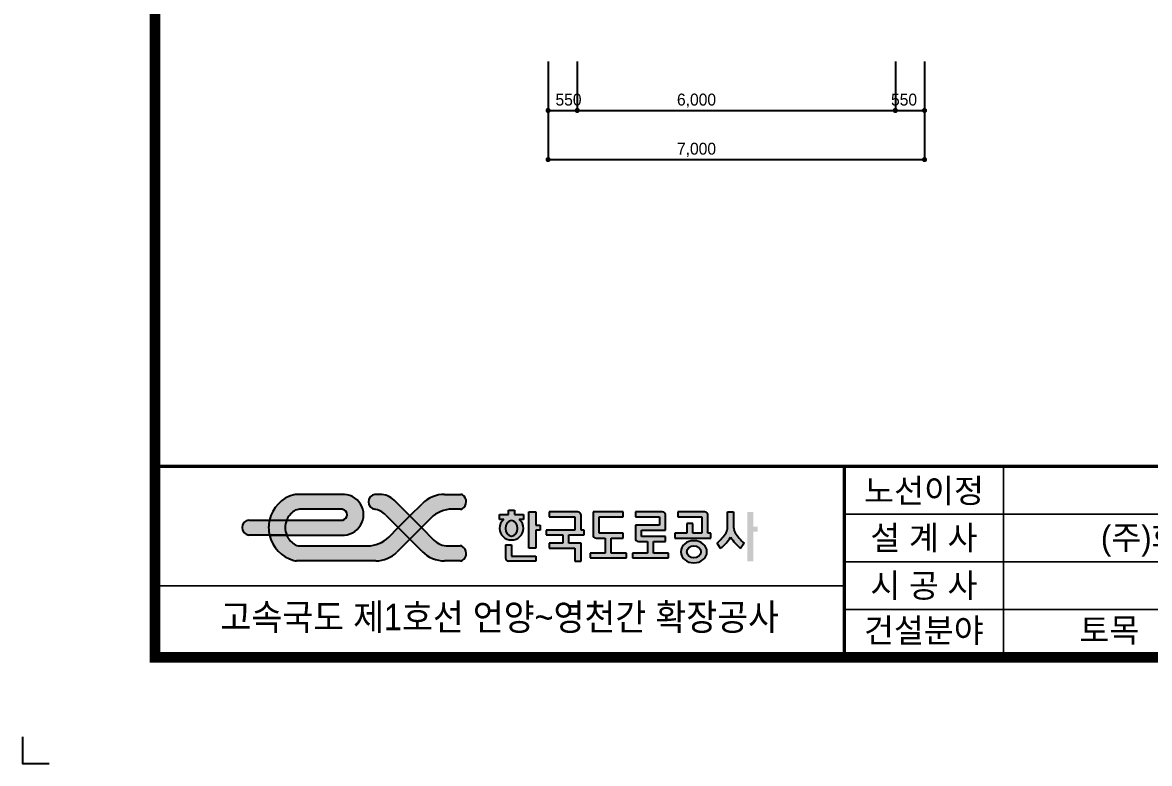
# Model space of a CAD drawing. Header units: metres. Extents: x 3558 to 3726, y 2272 to 2391.
# Drawn here: x 3557.51 to 3600.02, y 2271.82 to 2299.75 of the extents above; entities that cross this region are included whole.
import ezdxf
from ezdxf.enums import TextEntityAlignment as Align

# ---------------------------------------------------------------- set-up
doc = ezdxf.new("R2010")
doc.units = ezdxf.units.M
doc.header["$LTSCALE"] = 0.3
for name, color, linetype in [('CC-DIML', 1, 'Continuous'), ('CC-DIMT', 3, 'Continuous'), ('CX-BORD', 3, 'Continuous'), ('CX-BORD-LIN1', 4, 'Continuous'), ('CX-BORD-LIN2', 3, 'Continuous'), ('CX-BORD-TEX2', 7, 'Continuous'), ('CX-BORD-TEX3', 6, 'Continuous'), ('CX-MISC', 2, 'Continuous')]:
    doc.layers.add(name, color=color, linetype=linetype)
doc.styles.get("Standard").update_dxf_attribs({"font": '돋움.ttf'})
doc.styles.add('TB_TEXT', font='돋움.ttf')
doc.styles.add('TB_WBTXT', font='돋움.ttf')
doc.styles.add('TB_WMTXT', font='돋움.ttf')

# ---------------------------------------------------------------- blocks, each defined once
blk = doc.blocks.new('CXBLKA1-KECH-한국도로공사')
at = {"layer": 'CX-MISC'}
h = blk.add_hatch(color=256, dxfattribs=at)
edge = h.paths.add_edge_path()
edge.add_line((56.04424772293714, 27.93133146495575), (57.61546387379622, 27.93133146495575))
edge.add_ellipse((57.61546387379667, 28.55799813162253), major_axis=(0.4431202495441112, 0.4431202495441111), ratio=0.999999999999032, start_angle=224.9999999999653, end_angle=254.8045409301918)
edge.add_ellipse((57.1687824730966, 29.33780450898962), major_axis=(-1.078581601599628, 1.078581601599628), ratio=0.9999999999997984, start_angle=164.8045409301753, end_angle=283.2961631314438)
edge.add_ellipse((57.64106351982264, 30.10237816322933), major_axis=(-0.4431202495671785, 0.4431202495671787), ratio=0.9999999999993262, start_angle=-76.70383686857727, end_angle=-44.99999998935472)
edge.add_line((57.64106351970622, 30.72904482992908), (54.61103872069452, 30.72904482992908))
edge.add_ellipse((54.61103872069543, 24.71304482992878), major_axis=(4.25395439561874, 4.253954395618738), ratio=0.999999999999945, start_angle=45.00000000001456, end_angle=90.00000000000456)
edge.add_line((50.35708432507727, 28.96699922554694), (48.04579659612546, 26.65571149659513))
edge.add_line((48.045796596125, 26.65571149659513), (50.23912992945861, 24.46237816326175))
edge.add_line((50.23912992945861, 24.46237816326175), (52.05616547704585, 26.27941371084853))
edge.add_ellipse((56.04424772293714, 22.29133146495587), major_axis=(-3.988082245891975, 3.988082245891974), ratio=0.9999999999998381, start_angle=314.99999999999534, end_angle=359.9999999999902, ccw=False)
edge = h.paths.add_edge_path()
edge.add_line((48.04579659612546, 22.26904482992836), (45.85246326279139, 24.46237816326175))
edge.add_line((45.85246326279139, 24.46237816326175), (44.05771435023507, 22.66762925070452))
edge.add_ellipse((40.06963210434242, 26.65571149659627), major_axis=(-3.9880822458922, 3.988082245892197), ratio=0.9999999999999383, start_angle=135.0000000000005, end_angle=180.0000000000065, ccw=False)
edge.add_line((40.06963210434242, 21.01571149659617), (27.25677601748112, 21.01571149659571))
edge.add_ellipse((27.25677601730149, 22.89571149665085), major_axis=(1.329360748669601, 1.329360748669602), ratio=0.999999999999838, start_angle=190.8840668464737, end_angle=225.0000000054928, ccw=False)
edge.add_ellipse((28.31812459050661, 24.46237816326084), major_axis=(2.667438705687171, 2.667438705687174), ratio=0.9999999999999248, start_angle=156.9485895297472, end_angle=190.8840668464731, ccw=False)
edge.add_line((24.81921640405744, 23.05237816326166), (21.56912992945854, 23.05237816326166))
edge.add_ellipse((27.83579659612542, 24.46237816326175), major_axis=(-4.541982557821711, 4.541982557821711), ratio=0.999999999999966, start_angle=57.68038349182142, end_angle=119.9098148205648)
edge.add_ellipse((26.65298920126679, 20.07571149659498), major_axis=(1.329360748630983, 1.329360748630983), ratio=0.999999999999918, start_angle=209.9098148205675, end_angle=224.9999999999885)
edge.add_line((26.65298920126634, 18.1957114965951), (41.63629877100902, 18.19571149659555))
edge.add_ellipse((41.63629877100902, 23.83571149659565), major_axis=(3.988082245892571, 3.98808224589257), ratio=0.9999999999998784, start_angle=225.0000000000012, end_angle=269.9999999999984)
edge.add_line((45.62438101690077, 19.84762925070345), (48.04579659612546, 22.26904482992836))
edge = h.paths.add_edge_path()
edge.add_line((21.56912992945854, 25.87237816326183), (17.65246326279203, 25.87237816326183))
edge.add_ellipse((17.81892159612562, 24.46237816326175), major_axis=(1.003944315372103, 1.003944315372102), ratio=0.9999999999999997, start_angle=51.73292132685144, end_angle=218.2670786731486)
edge.add_line((17.65246326279248, 23.05237816326166), (21.569129929459, 23.05237816326166))
edge.add_ellipse((27.83579659612542, 24.46237816326175), major_axis=(-4.54198255782266, 4.54198255782266), ratio=1, start_angle=32.31961650817942, end_angle=57.68038349182058, ccw=False)
edge = h.paths.add_edge_path()
edge.add_line((27.25677601730331, 27.90904482992892), (35.27144062294337, 27.90904482992937))
edge.add_ellipse((35.27144062294883, 27.28237816326214), major_axis=(-0.4431202495494331, 0.4431202495494327), ratio=0.9999999999957291, start_angle=301.8230823372444, end_angle=315.00000000031423, ccw=False)
edge.add_ellipse((35.17974248818473, 26.89071149659617), major_axis=(-0.7275594571934937, 0.7275594571934936), ratio=0.9999999999998267, start_angle=148.1769176619378, end_angle=301.8230823373501, ccw=False)
edge.add_ellipse((35.27144062294383, 26.49904482992838), major_axis=(-0.4431202495418961, 0.4431202495418958), ratio=0.9999999999968974, start_angle=134.9999999999111, end_angle=148.1769176618544, ccw=False)
edge.add_line((35.27144062294383, 25.87237816326183), (24.81921640405699, 25.87237816326251))
edge.add_ellipse((28.31812459050616, 24.46237816326334), major_axis=(-2.667438705687219, 2.667438705687219), ratio=0.9999999999999544, start_angle=23.05141047025222, end_angle=66.94858952979133)
edge.add_line((24.81921640405835, 23.05237816326166), (35.1991299294591, 23.05237816326166))
edge.add_ellipse((35.46532712106182, 26.89071149659503), major_axis=(-2.720630783714974, 2.720630783714973), ratio=0.9999999999999998, start_angle=131.0327590329522, end_angle=318.9672409670479)
edge.add_line((35.19912992945865, 30.7290448299284), (26.65298920126588, 30.72904482992953))
edge.add_ellipse((26.65298920126861, 28.84904482994421), major_axis=(1.329360748620739, 1.329360748620739), ratio=0.9999999999999115, start_angle=45.00000000007876, end_angle=60.0901851795138)
edge.add_ellipse((27.83579659612542, 24.46237816326175), major_axis=(-4.541982557821635, 4.541982557821635), ratio=0.9999999999999573, start_angle=-29.90981482059829, end_angle=32.31961650817217)
edge.add_line((21.569129929459, 25.87237816326274), (24.81921640405699, 25.87237816326251))
edge.add_ellipse((28.31812459050616, 24.46237816326334), major_axis=(2.667438705687946, 2.667438705687947), ratio=0.9999999999997183, start_angle=79.1159331534368, end_angle=113.05141047024549, ccw=False)
edge.add_ellipse((27.25677601730149, 26.02904482987287), major_axis=(-1.329360748670385, 1.329360748670385), ratio=0.9999999999996317, start_angle=314.99999999992707, end_angle=349.11593315335085, ccw=False)
h = blk.add_hatch(color=256, dxfattribs=at)
edge = h.paths.add_edge_path()
edge.add_ellipse((42.41502026826811, 26.96904482992886), major_axis=(-2.658721497261923, 2.658721497261924), ratio=0.9999999999998282, start_angle=-90, end_angle=-45.00000000000493)
edge.add_line((42.41502026826811, 30.72904482992908), (41.46579659612553, 30.72904482992908))
edge.add_ellipse((41.66047048536393, 29.319044829929), major_axis=(-1.00647849533692, 1.00647849533692), ratio=0.9999999999999469, start_angle=-37.13906518869414, end_angle=122.1473483524532)
edge.add_ellipse((40.89123459210987, 24.41566484108694), major_axis=(-2.506468738742724, 2.506468738742724), ratio=0.9999999999999949, start_angle=267.4419067513124, end_angle=307.66398163995166, ccw=False)
edge.add_line((43.50707509886388, 26.80776632718971), (45.85246326279184, 24.46237816326152))
edge.add_line((45.85246326279139, 24.46237816326152), (48.045796596125, 26.65571149659513))
edge.add_line((48.045796596125, 26.65571149659513), (45.07374176552958, 29.62776632719033))
edge = h.paths.add_edge_path()
edge.add_line((52.58451809338476, 22.11698999933492), (50.23912992945861, 24.46237816326175))
edge.add_line((50.23912992945861, 24.46237816326175), (48.04579659612546, 22.26904482992836))
edge.add_line((48.04579659612546, 22.26904482992836), (50.35708432507818, 19.95775710097587))
edge.add_ellipse((54.61103872069634, 24.21171149659472), major_axis=(-4.253954395618738, 4.25395439561874), ratio=0.9999999999999454, start_angle=90.00000000000458, end_angle=134.9999999999789)
edge.add_line((54.61103872069452, 18.19571149659441), (57.61747650326697, 18.19571149659328))
edge.add_ellipse((57.61747650326652, 18.82237816326005), major_axis=(0.4431202495445538, 0.4431202495445538), ratio=0.9999999999982948, start_angle=225.0000000000696, end_angle=254.4515525987133)
edge.add_ellipse((57.18222826204419, 19.5931968717548), major_axis=(-1.069060547356761, 1.069060547356761), ratio=0.999999999999994, start_angle=164.4515525986791, end_angle=289.0330268919986)
edge.add_ellipse((57.56982152866112, 20.38904482995781), major_axis=(-0.4431202495244428, 0.4431202495244425), ratio=0.9999999999990873, start_angle=-70.96697310802823, end_angle=-45.00000001121045)
edge.add_line((57.56982152878345, 21.01571149659617), (55.24323959064623, 21.01571149659617))
edge.add_ellipse((55.24323959064623, 24.77571149659616), major_axis=(-2.658721497261819, 2.658721497261818), ratio=0.9999999999998249, start_angle=89.99999999999761, end_angle=134.9999999999984, ccw=False)
h = blk.add_hatch(color=256, dxfattribs=at)
edge = h.paths.add_edge_path()
edge.add_line((107.9778740444108, 27.41098282072653), (109.1178608623245, 27.41098282072676))
edge.add_line((109.117860862325, 27.41098282072676), (109.117860862325, 24.52625033250933))
edge.add_ellipse((111.1315912852597, 24.52625033250956), major_axis=(1.423922437538058, 1.423922437538058), ratio=0.9999999999995294, start_angle=134.999999999993, end_angle=150.4083540198405)
edge.add_ellipse((111.0599655309934, 24.50651007661668), major_axis=(-1.371387085741663, 1.371387085741664), ratio=0.9999999999997858, start_angle=60.40835401985779, end_angle=76.40699230327029)
edge.add_ellipse((116.1641243823251, 27.62295700356049), major_axis=(-5.600138617112163, 5.600138617112163), ratio=0.9999999999994709, start_angle=76.40699230327046, end_angle=85.8846190740167)
edge.add_ellipse((116.0788296671444, 27.54911247231553), major_axis=(5.520363297515213, 5.520363297515212), ratio=0.9999999999999375, start_angle=175.8846190740136, end_angle=185.4986055729289)
edge.add_line((111.1128377936743, 21.52518131519423), (110.4255190959589, 20.53661067045255))
edge.add_ellipse((116.0592068172773, 27.38744947237728), major_axis=(6.271858960120582, 6.271858960120582), ratio=0.9999999999998391, start_angle=176.370801933135, end_angle=185.5683267651552, ccw=False)
edge.add_ellipse((116.324723466033, 27.62172626510369), major_axis=(6.522243269693195, 6.522243269693195), ratio=0.9999999999981954, start_angle=167.5283811307676, end_angle=176.3728192081687, ccw=False)
edge.add_ellipse((100.7710222267506, 27.6217181518075), major_axis=(6.522233754409277, 6.52223375440928), ratio=0.9999999999994872, start_angle=273.62717432739043, end_angle=282.471625333607, ccw=False)
edge.add_ellipse((101.0365186566505, 27.38745922995872), major_axis=(-6.271868525794069, 6.271868525794068), ratio=0.9999999999995814, start_angle=174.4316802638489, end_angle=183.6291910378616, ccw=False)
edge.add_line((106.6702158107778, 20.53661067045368), (105.9828971130632, 21.52518131519605))
edge.add_ellipse((101.0907219494734, 27.47349182965786), major_axis=(-5.445905609157308, 5.445905609157312), ratio=0.9999999999994521, start_angle=174.4355142588501, end_angle=184.1812610942213)
edge.add_ellipse((100.844875318614, 27.68631167911576), major_axis=(-5.675832480841354, 5.675832480841355), ratio=0.9999999999980751, start_angle=184.1787201534878, end_angle=193.5296684692721)
edge.add_ellipse((106.0394556362785, 24.50491430308671), major_axis=(1.368574444713138, 1.368574444713138), ratio=0.9999999999999967, start_angle=283.5764598147957, end_angle=299.6081938620859)
edge.add_ellipse((105.9689990103961, 24.52559349772787), major_axis=(-1.420489235038177, 1.420489235038177), ratio=0.9999999999998125, start_angle=209.5729121819119, end_angle=225.0187337982204)
edge.add_line((107.9778740444112, 24.52625033251024), (107.9778740444112, 27.41098282072653))
edge = h.paths.add_edge_path()
edge.add_ellipse((67.37603770217629, 24.30039487202748), major_axis=(-1.504242208675118, 1.504242208675117), ratio=0.9999999999999952, start_angle=225.3446861390385, end_angle=276.8065375569431, ccw=False)
edge.add_ellipse((67.27625962981529, 24.37194503893329), major_axis=(-1.575316638758183, 1.575316638758183), ratio=0.9999999999999314, start_angle=133.6390132932118, end_angle=223.4888194230778, ccw=False)
edge.add_ellipse((67.16982707190618, 24.37131007462949), major_axis=(1.574877981141579, 1.574877981141579), ratio=0.9999999999999677, start_angle=136.4952613076206, end_angle=226.376905976046, ccw=False)
edge.add_ellipse((67.07073309019006, 24.3003556324195), major_axis=(-1.50429907373591, 1.50429907373591), ratio=0.999999999999999, start_angle=-6.805493754733277, end_angle=44.6542700587579, ccw=False)
edge.add_line((65.75529128411927, 25.9723138440163), (64.94337166816695, 25.9723138440163))
edge.add_line((64.94337166816695, 25.9723138440163), (64.94337166816695, 26.94631428081675))
edge.add_line((64.94337166816695, 26.94631428081675), (66.6533518950373, 26.94631428081675))
edge.add_line((66.6533518950373, 26.94631428081675), (66.6533518950373, 27.72076184733419))
edge.add_line((66.6533518950373, 27.72076184733419), (67.79333871295103, 27.72076184733419))
edge.add_line((67.79333871295103, 27.72076184733419), (67.79333871295103, 26.94631428081675))
edge.add_line((67.79333871295103, 26.94631428081675), (69.50331893982184, 26.94631428081675))
edge.add_line((69.50331893982184, 26.94631428081675), (69.50331893982184, 25.9723138440163))
edge.add_line((69.50331893982184, 25.9723138440163), (68.69139932386952, 25.9723138440163))
h.paths.add_polyline_path([(113.6778081339799, 24.62297158126535), (113.6778081339799, 23.69363450144328), (112.8228180205447, 23.69363450144328), (112.8228180205451, 18.11761202251728), (111.682831202631, 18.1176120225166), (111.682831202631, 27.41098282072721), (112.8228180205447, 27.41098282072721), (112.8228180205447, 24.62297158126535)])
edge = h.paths.add_edge_path()
edge.add_line((98.57298279662336, 27.41098282072608), (98.57298279662336, 26.48164574090629))
edge.add_line((98.57298279662336, 26.48164574090629), (103.1329300682783, 26.48164574090629))
edge.add_line((103.1329300682783, 26.48164574090629), (103.1329300682783, 23.38385547483722))
edge.add_line((103.1329300682783, 23.38385547483722), (101.4229498414079, 23.38385547483608))
edge.add_line((101.4229498414079, 23.38385547483608), (101.4229498414079, 25.24252963447816))
edge.add_line((101.4229498414079, 25.24252963447816), (100.2829630234937, 25.24252963447816))
edge.add_line((100.2829630234937, 25.24252963447816), (100.2829630234942, 23.38385547483676))
edge.add_line((100.2829630234942, 23.38385547483676), (98.00298938766628, 23.38385547483676))
edge.add_line((98.00298938766628, 23.38385547483676), (98.00298938766628, 22.45451839501516))
edge.add_line((98.00298938766628, 22.45451839501516), (104.8429102951491, 22.45451839501516))
edge.add_line((104.8429102951486, 22.45451839501516), (104.8429102951486, 23.38385547483722))
edge.add_line((104.8429102951486, 23.38385547483722), (104.2729168861915, 23.38385547483745))
edge.add_line((104.2729168861915, 23.38385547483745), (104.2729168861915, 26.79142476751304))
edge.add_ellipse((103.6138801429406, 26.79142476751326), major_axis=(-0.4660093502047565, 0.4660093502047563), ratio=0.9999999999988587, start_angle=225.0000000000327, end_angle=265.6008038990689)
edge.add_ellipse((103.6996937894819, 26.8649780466917), major_axis=(-0.3860904325112244, 0.3860904325112243), ratio=0.9999999999986608, start_angle=265.6008038990587, end_angle=314.6610921220999)
edge.add_line((103.7029234772353, 27.41098282072721), (98.57298279662336, 27.4109828207279))
edge = h.paths.add_edge_path()
edge.add_line((90.5930750712264, 27.41098282072721), (90.59307507122685, 26.48164574090561))
edge.add_line((90.59307507122685, 26.48164574090561), (95.15302234288174, 26.48164574090561))
edge.add_line((95.15302234288174, 26.48164574090561), (95.15302234288174, 24.93275060787118))
edge.add_line((95.15302234288174, 24.93275060787118), (90.59307507122685, 24.93275060787118))
edge.add_line((90.5930750712264, 24.93275060787118), (90.59307507122685, 22.4545183950147))
edge.add_ellipse((91.25211181447821, 22.4545183950147), major_axis=(0.4660093502043832, 0.4660093502043832), ratio=0.999999999999078, start_angle=134.9999999999736, end_angle=175.600803899062)
edge.add_ellipse((91.16629816793693, 22.38096511583626), major_axis=(-0.3860904325110487, 0.3860904325110489), ratio=0.9999999999994622, start_angle=85.60080389907333, end_angle=134.661092122123)
edge.add_line((91.16306848018348, 21.83496034180052), (92.87304870705384, 21.83496034180052))
edge.add_line((92.87304870705384, 21.83496034180052), (92.8730487070543, 19.66650715555443))
edge.add_line((92.8730487070543, 19.66650715555443), (90.02308166226976, 19.66650715555443))
edge.add_line((90.02308166226976, 19.66650715555443), (90.02308166226976, 18.73717007573237))
edge.add_line((90.02308166226976, 18.73717007573237), (96.8630025697521, 18.73717007573237))
edge.add_line((96.8630025697521, 18.73717007573237), (96.8630025697521, 19.66650715555397))
edge.add_line((96.86300256975255, 19.66650715555397), (94.01303552496756, 19.66650715555488))
edge.add_line((94.01303552496756, 19.66650715555488), (94.01303552496665, 21.83496034180052))
edge.add_line((94.01303552496665, 21.83496034180052), (96.29300916079501, 21.83496034180121))
edge.add_line((96.29300916079501, 21.83496034180121), (96.29300916079501, 22.76429742162213))
edge.add_line((96.29300916079501, 22.76429742162213), (91.73306188914012, 22.76429742162281))
edge.add_line((91.73306188914012, 22.76429742162281), (91.73306188914012, 24.00341352804958))
edge.add_line((91.73306188914012, 24.00341352804958), (96.29300916079501, 24.00341352805026))
edge.add_line((96.29300916079501, 24.00341352805026), (96.29300916079501, 26.79142476751326))
edge.add_ellipse((95.6339724175441, 26.79142476751326), major_axis=(-0.4660093502048654, 0.4660093502048657), ratio=0.9999999999988703, start_angle=225.0000000000323, end_angle=265.600803899056)
edge.add_ellipse((95.71978606408538, 26.8649780466917), major_axis=(-0.3860904325112244, 0.3860904325112243), ratio=0.9999999999986608, start_angle=265.6008038990587, end_angle=314.6610921220999)
edge.add_line((95.72301575183883, 27.41098282072721), (90.59307507122685, 27.41098282072721))
edge = h.paths.add_edge_path()
edge.add_line((88.31310143539895, 27.41098282072721), (82.61316734583033, 27.41098282072721))
edge.add_line((82.61316734583033, 27.41098282072721), (82.61316734583033, 23.07407644822865))
edge.add_ellipse((83.27220408908124, 23.07407644822865), major_axis=(-0.4660093502039733, 0.4660093502039734), ratio=0.9999999999998965, start_angle=45.00000000000295, end_angle=85.6008038990901)
edge.add_ellipse((83.18639044254087, 23.00052316905089), major_axis=(0.3860904325112274, 0.3860904325112274), ratio=0.999999999998474, start_angle=175.600803899085, end_angle=224.6610921221586)
edge.add_line((83.18316075478742, 22.4545183950147), (84.89314098165778, 22.45451839501447))
edge.add_line((84.89314098165778, 22.45451839501447), (84.89314098165869, 19.66650715555443))
edge.add_line((84.89314098165823, 19.66650715555443), (82.04317393687325, 19.66650715555397))
edge.add_line((82.04317393687325, 19.66650715555397), (82.04317393687325, 18.73717007573237))
edge.add_line((82.04317393687325, 18.73717007573237), (88.88309484435558, 18.73717007573123))
edge.add_line((88.88309484435604, 18.73717007573123), (88.88309484435604, 19.66650715555397))
edge.add_line((88.88309484435604, 19.66650715555397), (86.03312779957105, 19.66650715555397))
edge.add_line((86.03312779957105, 19.66650715555397), (86.03312779957105, 22.4545183950147))
edge.add_line((86.0331277995715, 22.4545183950147), (88.3131014353994, 22.45451839501516))
edge.add_line((88.3131014353994, 22.45451839501516), (88.3131014353994, 23.38385547483608))
edge.add_line((88.3131014353994, 23.38385547483608), (83.75315416374406, 23.38385547483608))
edge.add_line((83.7531541637436, 23.38385547483608), (83.7531541637436, 26.48164574090561))
edge.add_line((83.7531541637436, 26.48164574090561), (88.3131014353985, 26.48164574090629))
edge.add_line((88.3131014353985, 26.48164574090629), (88.3131014353985, 27.41098282072721))
edge = h.paths.add_edge_path()
edge.add_line((79.19320689208871, 18.1176120225166), (80.33319371000243, 18.1176120225166))
edge.add_line((80.33319371000289, 18.1176120225166), (80.33319371000289, 21.52518131519423))
edge.add_line((80.33319371000289, 21.52518131519423), (78.05322007417544, 21.52518131519423))
edge.add_line((78.05322007417499, 21.52518131519423), (78.05322007417453, 23.07407644822865))
edge.add_line((78.05322007417453, 23.07407644822865), (80.90318711895907, 23.07407644822865))
edge.add_line((80.90318711895952, 23.07407644822865), (80.90318711895952, 24.00341352805026))
edge.add_line((80.90318711895952, 24.00341352805026), (80.33319371000289, 24.00341352805026))
edge.add_line((80.33319371000289, 24.00341352805026), (80.33319371000289, 26.79142476751326))
edge.add_ellipse((79.67415696675107, 26.79142476751326), major_axis=(-0.4660093502048654, 0.4660093502048657), ratio=0.9999999999988703, start_angle=225.0000000000323, end_angle=265.600803899056)
edge.add_ellipse((79.75997061329235, 26.8649780466917), major_axis=(-0.3860904325112244, 0.3860904325112243), ratio=0.9999999999986608, start_angle=265.6008038990587, end_angle=314.6610921220999)
edge.add_line((79.7632003010458, 27.41098282072721), (74.34826291595527, 27.41098282072721))
edge.add_line((74.34826291595527, 27.41098282072721), (74.34826291595527, 26.48164574090561))
edge.add_line((74.34826291595527, 26.48164574090561), (79.19320689208917, 26.48164574090629))
edge.add_line((79.19320689208871, 26.48164574090629), (79.19320689208871, 24.00341352805026))
edge.add_line((79.19320689208871, 24.00341352805026), (73.77826950699819, 24.00341352805026))
edge.add_line((73.77826950699819, 24.00341352805026), (73.77826950699819, 23.07407644822911))
edge.add_line((73.77826950699819, 23.07407644822911), (76.91323325626126, 23.07407644822865))
edge.add_line((76.91323325626126, 23.07407644822865), (76.91323325626126, 21.52518131519355))
edge.add_line((76.91323325626126, 21.52518131519355), (74.34826291595527, 21.52518131519355))
edge.add_line((74.34826291595527, 21.52518131519355), (74.34826291595527, 20.59584423537262))
edge.add_line((74.34826291595527, 20.59584423537262), (79.19320689208871, 20.59584423537262))
edge.add_line((79.19320689208871, 20.59584423537262), (79.19320689208871, 18.1176120225166))
edge = h.paths.add_edge_path()
edge.add_line((71.78329257564928, 18.1176120225166), (66.6533518950373, 18.11761202251728))
edge.add_ellipse((66.6533518950373, 18.65664917757908), major_axis=(0.3811568276558313, 0.3811568276558312), ratio=0.9999999999985631, start_angle=175.2618960212052, end_angle=225.000000000017, ccw=False)
edge.add_ellipse((66.75310468687076, 18.74113170977785), major_axis=(-0.4735903651986133, 0.4735903651986132), ratio=0.9999999999991397, start_angle=45.338907877878626, end_angle=85.26189602122082, ccw=False)
edge.add_ellipse((275.565934317734, 19.97628618215845), major_axis=(-148.1291412683307, 148.1291412683307), ratio=0.9999999999999833, start_angle=44.66109212215349, end_angle=45.33890787784702, ccw=False)
edge.add_line((66.08335848608021, 21.21540228858726), (67.22334530399394, 21.21540228858726))
edge.add_line((67.22334530399439, 21.21540228858726), (67.22334530399439, 19.0469491023382))
edge.add_line((67.22334530399439, 19.0469491023382), (71.78329257564928, 19.0469491023382))
edge.add_line((71.78329257564928, 19.0469491023382), (71.78329257564928, 18.1176120225166))
edge = h.paths.add_edge_path(flags=16)
edge.add_ellipse((101.6158650626048, 19.89227167121408), major_axis=(1.333050875013442, 3.440298550034332e-13), ratio=0.8665097612806414, start_angle=179.9999999999717, end_angle=539.9999999999717)
edge = h.paths.add_edge_path()
edge.add_ellipse((101.6158650604793, 19.89227167121408), major_axis=(2.472888854898883, 1.913186655543461e-12), ratio=0.8429164421096607, start_angle=-4.632738637155853e-11, end_angle=359.9999999999537, ccw=False)
h.paths.add_polyline_path([(72.63828268908446, 24.93275060787118), (72.63828268908446, 24.00341352805026), (71.78329257564928, 24.00341352805026), (71.78329257564928, 20.59584423537262), (70.50080740549583, 20.59584423537308), (70.50080740549583, 27.41098282072721), (71.78329257564928, 27.41098282072721), (71.78329257564928, 24.93275060787118)])
edge = h.paths.add_edge_path(flags=16)
edge.add_ellipse((67.22334530399439, 24.31319255465723), major_axis=(1.528122459549682e-12, 1.468114939737915), ratio=0.7764969806228049, start_angle=7.679545888095163e-11, end_angle=360.0000000000768, ccw=False)
h = blk.add_hatch(color=256, dxfattribs=at)
h.paths.add_polyline_path([(48.045796596125, 26.65571149659513), (45.85246326279139, 24.46237816326152), (48.04579659612546, 22.26904482992836), (50.23912992945861, 24.46237816326175)])
edge = h.paths.add_edge_path()
edge.add_line((24.81921640405699, 25.87237816326251), (21.569129929459, 25.87237816326274))
edge.add_ellipse((27.83579659612315, 24.46237816326175), major_axis=(4.541982557819885, 4.541982557819884), ratio=0.9999999999999922, start_angle=122.3196165081664, end_angle=147.6803834918248)
edge.add_line((21.56912992945854, 23.05237816326166), (24.8192164040579, 23.05237816326166))
edge.add_ellipse((28.31812459050616, 24.46237816326334), major_axis=(-2.667438705687219, 2.667438705687219), ratio=0.999999999999954, start_angle=23.051410470252222, end_angle=66.94858952979138, ccw=False)
at = {"layer": 'CX-BORD-LIN1', "const_width": 2}
blk.add_lwpolyline([(796, -2.273736754432321e-12), (0, 0), (0, 553.9999999999993), (796, 553.9999999999993)], close=True, dxfattribs=at)
at = {"layer": 'CX-BORD-LIN1'}
for points, const_width in [([(796, 36.00000000000114), (0, 35.99999999999886)], 0.5999999999999999), ([(130, -2.273736754432321e-13), (130, 35.99999999999932)], 0.5999999999999999), ([(160, -4.547473508864641e-13), (160, 35.99999999999932)], 0.2999999999999999)]:
    blk.add_lwpolyline(points, dxfattribs=dict(at, const_width=const_width))
at = {"layer": 'CX-BORD-LIN2', "const_width": 0.2999999999999999}
for points in [[(270, 26.99999999999955), (130, 26.99999999999932)], [(270, 17.99999999999955), (130, 17.99999999999932)], [(130, 13.49999999999932), (0, 13.49999999999932)], [(270, 8.999999999999545), (130, 8.999999999999318)]]:
    blk.add_lwpolyline(points, dxfattribs=at)
at = {"layer": 'CX-MISC'}
for p, q in [((35.19912992945865, 30.7290448299284), (26.65298920126634, 30.72904482992953)), ((42.41502026826811, 30.72904482992908), (41.46579659612553, 30.72904482992908)), ((54.61103872069452, 30.72904482992908), (57.64106351970622, 30.72904482992908)), ((35.27144062294337, 27.90904482992937), (27.25677601730058, 27.90904482992892)), ((48.045796596125, 26.65571149659513), (45.07374176552958, 29.62776632719033)), ((48.04579659612546, 26.65571149659536), (50.35708432507727, 28.96699922554694)), ((57.61546387379622, 27.93133146495575), (56.04424772293714, 27.93133146495575)), ((66.6533518950373, 26.94631428081675), (66.6533518950373, 27.72076184733419)), ((66.6533518950373, 27.72076184733419), (67.79333871295103, 27.72076184733419)), ((67.79333871295103, 27.72076184733419), (67.79333871295103, 26.94631428081675)), ((17.65246326279248, 25.87237816326183), (21.56912992945854, 25.87237816326183)), ((21.569129929459, 25.87237816326274), (24.81921640405699, 25.87237816326251)), ((21.569129929459, 25.87237816326274), (24.81921640405699, 25.87237816326251)), ((24.81921640405699, 25.87237816326251), (35.27144062294383, 25.87237816326183)), ((43.50707509886388, 26.80776632718971), (45.85246326279139, 24.46237816326152)), ((45.85246326279139, 24.46237816326152), (48.045796596125, 26.65571149659513)), ((45.85246326279139, 24.46237816326152), (48.045796596125, 26.65571149659513)), ((50.23912992945861, 24.46237816326175), (48.04579659612546, 26.65571149659536)), ((48.045796596125, 26.65571149659513), (50.23912992945861, 24.46237816326175)), ((52.05616547704585, 26.27941371084853), (50.23912992945861, 24.46237816326175)), ((64.94337166816695, 25.9723138440163), (64.94337166816695, 26.94631428081675)), ((64.94337166816695, 26.94631428081675), (66.6533518950373, 26.94631428081675)), ((65.75529128411927, 25.9723138440163), (64.94337166816695, 25.9723138440163)), ((67.79333871295103, 26.94631428081675), (69.50331893982184, 26.94631428081675)), ((69.50331893982184, 25.9723138440163), (68.69139932386952, 25.9723138440163)), ((69.50331893982184, 26.94631428081675), (69.50331893982184, 25.9723138440163)), ((70.50080740549583, 20.59584423537308), (70.50080740549583, 27.41098282072721)), ((70.50080740549583, 27.41098282072721), (71.78329257564928, 27.41098282072721)), ((71.78329257564928, 27.41098282072721), (71.78329257564928, 24.93275060787118)), ((79.7632003010458, 27.41098282072721), (74.34826291595527, 27.41098282072721)), ((74.34826291595527, 27.41098282072721), (74.34826291595527, 26.48164574090561)), ((74.34826291595527, 26.48164574090561), (79.19320689208871, 26.48164574090629)), ((79.19320689208871, 26.48164574090629), (79.19320689208871, 24.00341352805026)), ((80.33319371000289, 24.00341352805026), (80.33319371000289, 26.79142476751326)), ((88.31310143539895, 27.41098282072721), (82.61316734583033, 27.41098282072721)), ((82.61316734583033, 27.41098282072721), (82.61316734583033, 23.07407644822865)), ((83.7531541637436, 23.38385547483608), (83.7531541637436, 26.48164574090561)), ((83.7531541637436, 26.48164574090561), (88.3131014353985, 26.48164574090629)), ((88.3131014353985, 26.48164574090629), (88.3131014353985, 27.41098282072721)), ((90.5930750712264, 27.41098282072721), (90.59307507122685, 26.48164574090561)), ((95.72301575183883, 27.41098282072721), (90.5930750712264, 27.41098282072721)), ((90.59307507122685, 26.48164574090561), (95.15302234288174, 26.48164574090561)), ((95.15302234288174, 26.48164574090561), (95.15302234288174, 24.93275060787118)), ((96.29300916079501, 24.00341352805026), (96.29300916079546, 26.79142476751326)), ((98.57298279662336, 27.41098282072608), (98.57298279662336, 26.48164574090629)), ((103.7029234772353, 27.41098282072721), (98.57298279662336, 27.4109828207279)), ((98.57298279662336, 26.48164574090629), (103.1329300682783, 26.48164574090629)), ((103.1329300682783, 26.48164574090629), (103.1329300682783, 23.38385547483722)), ((104.2729168861915, 23.38385547483745), (104.272916886192, 26.79142476751304)), ((107.9778740444108, 27.41098282072653), (109.117860862325, 27.41098282072676)), ((107.9778740444112, 24.52625033251024), (107.9778740444112, 27.41098282072653)), ((109.117860862325, 27.41098282072676), (109.117860862325, 24.52625033250933)), ((44.05771435023507, 22.66762925070452), (45.85246326279139, 24.46237816326175)), ((45.85246326279139, 24.46237816326175), (48.04579659612546, 22.26904482992836)), ((48.04579659612546, 22.26904482992836), (45.85246326279139, 24.46237816326152)), ((48.04579659612546, 22.26904482992836), (50.23912992945861, 24.46237816326175)), ((50.23912992945861, 24.46237816326175), (48.04579659612546, 22.26904482992836)), ((50.23912992945861, 24.46237816326175), (52.58451809338476, 22.11698999933492)), ((71.78329257564928, 24.93275060787118), (72.63828268908446, 24.93275060787118)), ((72.63828268908446, 24.00341352805026), (71.78329257564928, 24.00341352805026)), ((71.78329257564928, 24.00341352805026), (71.78329257564928, 20.59584423537262)), ((72.63828268908446, 24.93275060787118), (72.63828268908446, 24.00341352805026)), ((79.19320689208871, 24.00341352805026), (73.77826950699819, 24.00341352805026)), ((73.77826950699819, 24.00341352805026), (73.77826950699819, 23.07407644822911)), ((80.90318711895952, 24.00341352805026), (80.33319371000289, 24.00341352805026)), ((80.90318711895952, 23.07407644822865), (80.90318711895952, 24.00341352805026)), ((88.3131014353994, 23.38385547483608), (83.7531541637436, 23.38385547483608)), ((88.3131014353994, 22.45451839501516), (88.3131014353994, 23.38385547483608)), ((95.15302234288174, 24.93275060787118), (90.5930750712264, 24.93275060787118)), ((90.5930750712264, 24.93275060787118), (90.59307507122685, 22.4545183950147)), ((91.73306188914012, 22.76429742162281), (91.73306188914012, 24.00341352804958)), ((91.73306188914012, 24.00341352804958), (96.29300916079501, 24.00341352805026)), ((100.2829630234942, 23.38385547483676), (98.00298938766628, 23.38385547483676)), ((98.00298938766628, 23.38385547483676), (98.00298938766628, 22.45451839501516)), ((101.4229498414079, 25.24252963447816), (100.2829630234937, 25.24252963447816)), ((100.2829630234937, 25.24252963447816), (100.2829630234942, 23.38385547483676)), ((101.4229498414079, 23.38385547483608), (101.4229498414079, 25.24252963447816)), ((103.1329300682783, 23.38385547483722), (101.4229498414079, 23.38385547483608)), ((104.8429102951486, 23.38385547483722), (104.2729168861915, 23.38385547483745)), ((104.8429102951486, 22.45451839501516), (104.8429102951486, 23.38385547483722)), ((21.56912992945854, 23.05237816326166), (17.65246326279248, 23.05237816326166)), ((21.56912992945854, 23.05237816326166), (24.81921640405744, 23.05237816326166)), ((24.81921640405835, 23.05237816326166), (21.56912992945854, 23.05237816326166)), ((24.81921640405835, 23.05237816326166), (35.19912992945865, 23.05237816326166)), ((48.04579659612546, 22.26904482992836), (45.62438101690077, 19.84762925070345)), ((50.35708432507863, 19.95775710097587), (48.04579659612546, 22.26904482992836)), ((73.77826950699819, 23.07407644822911), (76.91323325626126, 23.07407644822865)), ((76.91323325626126, 21.52518131519355), (74.34826291595527, 21.52518131519355)), ((74.34826291595527, 21.52518131519355), (74.34826291595527, 20.59584423537262)), ((76.91323325626126, 23.07407644822865), (76.91323325626126, 21.52518131519355)), ((78.05322007417499, 21.52518131519423), (78.05322007417453, 23.07407644822865)), ((78.05322007417453, 23.07407644822865), (80.90318711895952, 23.07407644822865)), ((80.33319371000289, 21.52518131519423), (78.05322007417499, 21.52518131519423)), ((80.33319371000289, 18.1176120225166), (80.33319371000289, 21.52518131519423)), ((83.18316075478742, 22.4545183950147), (84.89314098165778, 22.45451839501447)), ((84.89314098165778, 22.45451839501447), (84.89314098165823, 19.66650715555443)), ((86.03312779957105, 19.66650715555397), (86.0331277995715, 22.4545183950147)), ((86.0331277995715, 22.4545183950147), (88.3131014353994, 22.45451839501516)), ((91.16306848018348, 21.83496034180052), (92.87304870705384, 21.83496034180052)), ((96.29300916079501, 22.76429742162213), (91.73306188914012, 22.76429742162281)), ((92.87304870705384, 21.83496034180052), (92.8730487070543, 19.66650715555443)), ((94.01303552496756, 19.66650715555488), (94.01303552496665, 21.83496034180052)), ((94.01303552496665, 21.83496034180052), (96.29300916079501, 21.83496034180121)), ((96.29300916079501, 21.83496034180121), (96.29300916079501, 22.76429742162213)), ((98.00298938766628, 22.45451839501516), (104.8429102951486, 22.45451839501516)), ((106.6702158107778, 20.53661067045368), (105.9828971130632, 21.52518131519605)), ((111.1128377936743, 21.52518131519423), (110.4255190959589, 20.53661067045255)), ((27.25677601748157, 21.01571149659571), (40.06963210434242, 21.01571149659617)), ((55.24323959064623, 21.01571149659617), (57.56982152878345, 21.01571149659617)), ((66.08335848608021, 21.21540228858726), (67.22334530399439, 21.21540228858726)), ((67.22334530399439, 21.21540228858726), (67.22334530399439, 19.0469491023382)), ((71.78329257564928, 20.59584423537262), (70.50080740549583, 20.59584423537308)), ((74.34826291595527, 20.59584423537262), (79.19320689208871, 20.59584423537262)), ((79.19320689208871, 20.59584423537262), (79.19320689208871, 18.1176120225166)), ((84.89314098165823, 19.66650715555443), (82.04317393687325, 19.66650715555397)), ((82.04317393687325, 19.66650715555397), (82.04317393687325, 18.73717007573237)), ((88.88309484435604, 19.66650715555397), (86.03312779957105, 19.66650715555397)), ((88.88309484435604, 18.73717007573123), (88.88309484435604, 19.66650715555397)), ((92.8730487070543, 19.66650715555443), (90.02308166226976, 19.66650715555443)), ((90.02308166226976, 19.66650715555443), (90.02308166226976, 18.73717007573237)), ((96.86300256975255, 19.66650715555397), (94.01303552496756, 19.66650715555488)), ((96.8630025697521, 18.73717007573237), (96.86300256975255, 19.66650715555397)), ((41.63629877100857, 18.19571149659555), (26.65298920126634, 18.1957114965951)), ((57.61747650326697, 18.19571149659328), (54.61103872069452, 18.19571149659441)), ((71.78329257564928, 18.1176120225166), (66.6533518950373, 18.11761202251728)), ((67.22334530399439, 19.0469491023382), (71.78329257564928, 19.0469491023382)), ((71.78329257564928, 19.0469491023382), (71.78329257564928, 18.1176120225166)), ((79.19320689208871, 18.1176120225166), (80.33319371000289, 18.1176120225166)), ((82.04317393687325, 18.73717007573237), (88.88309484435604, 18.73717007573123)), ((90.02308166226976, 18.73717007573237), (96.8630025697521, 18.73717007573237))]:
    blk.add_line(p, q, dxfattribs=at)
for centre, major_axis, ratio, start_param, end_param in [((27.83579659612542, 24.46237816326175), (-4.541982557821638, 4.541982557821638), 0.9999999999999574, -0.5220247472812372, 0.5640837210495171), ((26.65298920126861, 28.84904482994421), (1.329360748620739, 1.329360748620739), 0.9999999999999115, 0.7853981633988228, 1.048771579515616), ((35.46532712106182, 26.89071149659503), (-2.720630783714975, 2.720630783714974), 0.9999999999999996, 2.286953073097356, 5.567028560877127), ((41.66047048536393, 29.319044829929), (1.006478495336897, 1.006478495336897), 0.9999999999999993, 0.9225973581394007, 3.789791622245289), ((42.41502026826811, 26.96904482992886), (-2.658721497261626, 2.658721497261626), 0.99999999999994, -1.570796326794897, -0.7853981633974784), ((54.61103872069543, 24.71304482992878), (4.25395439561874, 4.25395439561874), 0.9999999999999454, 0.7853981633977023, 1.570796326794976), ((57.64106351982264, 30.10237816322933), (-0.4431202495677107, 0.4431202495677108), 0.9999999999985774, -1.338734501932045, -0.7853981632120274), ((57.1687824730966, 29.33780450898962), (-1.078581601599541, 1.078581601599541), 0.9999999999999306, 2.876381861477634, 4.944450805049316), ((27.25677601730376, 26.02904482987424), (-1.329360748670498, 1.329360748670499), 0.9999999999998898, -0.7853981634915973, -0.1899628026671412), ((35.27144062294883, 27.28237816326214), (0.4431202495424789, 0.4431202495424786), 0.9999999999981369, 0.5554175649406319, 0.7853981634059991), ((35.17974248818473, 26.89071149659617), (-0.7275594571935994, 0.7275594571935993), 0.9999999999995157, 2.586175088657427, 5.267806545316572), ((40.89123459210987, 24.41566484108694), (2.506468738742713, 2.506468738742713), 0.9999999999999493, 6.238538157416947, 6.940545796207591), ((56.04424772293714, 22.29133146495587), (-3.988082245891973, 3.988082245891971), 0.9999999999998382, -0.7853981633975292, -1.709743457922741e-13), ((57.61546387379667, 28.55799813162253), (0.4431202495439037, 0.4431202495439037), 0.9999999999991386, 3.926990816986583, 4.447178188284637), ((17.81892159612562, 24.46237816326175), (1.003944315372102, 1.003944315372102), 0.9999999999999993, 0.9029098088287512, 3.809479171555939), ((27.83579659612315, 24.46237816326175), (4.541982557819956, 4.541982557819952), 0.9999999999999994, 2.134880047844463, 2.577508932540226), ((27.83579659612542, 24.46237816326175), (4.5419825578226, 4.541982557822599), 0.9999999999999916, 2.134880047844391, 2.577508932540145), ((28.31812459050616, 24.46237816326334), (-2.667438705687219, 2.667438705687219), 0.9999999999999544, 0.4023230099345956, 1.168473316861061), ((28.31812459050616, 24.46237816326334), (-2.667438705687219, 2.667438705687219), 0.9999999999999544, 0.4023230099345956, 1.168473316861061), ((28.31812459050616, 24.46237816326334), (2.667438705688021, 2.66743870568802), 0.9999999999996823, 1.380833524221818, 1.973119336729361), ((35.27144062294383, 26.49904482992838), (-0.4431202495419897, 0.4431202495419897), 0.9999999999965399, 2.356194490190615, 2.586175088656089), ((67.07073309019006, 24.3003556324195), (-1.50429907373591, 1.50429907373591), 0.9999999999999988, -0.1187782732440079, 0.7793640376000464), ((67.37603770217629, 24.30039487202748), (-1.504242208675117, 1.504242208675118), 0.9999999999999957, 3.93300672499945, 4.831185471413998), ((79.75997061329235, 26.8649780466917), (-0.3860904325112243, 0.386090432511224), 0.9999999999986608, 4.635608523982368, 5.491872085451835), ((79.67415696675107, 26.79142476751326), (-0.4660093502048654, 0.4660093502048657), 0.9999999999988703, 3.926990816987806, 4.63560852398232), ((95.71978606408538, 26.8649780466917), (-0.3860904325112243, 0.386090432511224), 0.9999999999986608, 4.635608523982368, 5.491872085451835), ((95.6339724175441, 26.79142476751326), (-0.4660093502048654, 0.4660093502048657), 0.9999999999988703, 3.926990816987806, 4.63560852398232), ((103.6996937894819, 26.8649780466917), (-0.3860904325112243, 0.386090432511224), 0.9999999999986608, 4.635608523982368, 5.491872085451835), ((103.6138801429406, 26.79142476751326), (-0.4660093502047565, 0.4660093502047563), 0.9999999999988584, 3.926990816987812, 4.635608523982545), ((67.16982707190618, 24.37131007462949), (1.574877981141579, 1.574877981141579), 0.9999999999999672, 2.382291723187999, 3.951022359759629), ((67.27625962981529, 24.37194503893329), (-1.575316638758183, 1.575316638758184), 0.9999999999999313, 2.332440791083016, 3.900615740327761), ((100.844875318614, 27.68631167911576), (-5.675832480841357, 5.675832480841358), 0.9999999999980751, 3.214525078787598, 3.377729915081852), ((106.0394556362785, 24.50491430308671), (1.368574444713139, 1.368574444713138), 0.9999999999999969, 4.949342904917574, 5.229149448846864), ((105.9689990103961, 24.52559349772787), (-1.420489235038177, 1.420489235038177), 0.9999999999998125, 3.657737340567296, 3.927317783447592), ((111.1315912852597, 24.52625033250956), (1.423922437538058, 1.423922437538058), 0.9999999999995294, 2.356194490192222, 2.625121000151465), ((111.0599655309934, 24.50651007661668), (-1.371387085741663, 1.371387085741663), 0.999999999999786, 1.054324673356871, 1.333553587238032), ((116.1641243823256, 27.62295700356049), (-5.600138617112306, 5.600138617112306), 0.9999999999994661, 1.333553587238022, 1.498969379662697), ((27.83579659612542, 24.46237816326175), (-4.541982557821644, 4.541982557821644), 0.9999999999999816, 1.00671260574526, 2.092821074075446), ((28.31812459050661, 24.46237816326084), (-2.667438705687765, 2.667438705687766), 0.999999999999786, 1.168473316860394, 1.760759129367994), ((27.25677601730149, 22.89571149665085), (-1.329360748669911, 1.329360748669912), 0.9999999999999607, 1.760759129463683, 2.356194490288113), ((40.06963210434242, 26.65571149659627), (-3.988082245892197, 3.988082245892197), 0.9999999999999382, 2.356194490192354, 3.141592653589907), ((55.24323959064623, 24.77571149659616), (-2.658721497261817, 2.658721497261817), 0.9999999999998253, 1.570796326794854, 2.356194490192318), ((83.27220408908124, 23.07407644822865), (-0.4660093502039733, 0.4660093502039734), 0.9999999999998962, 0.7853981633974998, 1.494015870393122), ((83.18639044254087, 23.00052316905089), (0.3860904325112274, 0.3860904325112274), 0.999999999998474, 3.06481219718793, 3.921075758657962), ((91.25211181447821, 22.4545183950147), (0.4660093502043829, 0.4660093502043829), 0.9999999999990778, 2.356194490191884, 3.064812197187528), ((91.16629816793693, 22.38096511583626), (-0.3860904325110487, 0.3860904325110489), 0.9999999999994622, 1.494015870392829, 2.350279431862445), ((101.0907219494734, 27.47349182965786), (-5.445905609157314, 5.445905609157315), 0.9999999999994521, 3.044474056226451, 3.214569426569495), ((101.0365186566505, 27.38745922995872), (-6.271868525794069, 6.27186852579407), 0.9999999999995696, 3.044407140390174, 3.204933986384348), ((100.7710222267506, 27.6217181518075), (6.522233754409147, 6.522233754409146), 0.9999999999995068, 4.775695114941464, 4.930059905531272), ((116.324723466033, 27.62172626510369), (6.522243269693197, 6.522243269693196), 0.9999999999982055, 2.923921841267838, 3.078286406207242), ((116.0592068172773, 27.38744947237728), (6.271858960120582, 6.27185896012058), 0.9999999999998341, 3.078251198115984, 3.238778289468676), ((116.0788296671444, 27.54911247231553), (5.520363297515213, 5.520363297515212), 0.9999999999999375, 3.069765706457558, 3.237561425105912), ((41.63629877100902, 23.83571149659565), (3.988082245892571, 3.98808224589257), 0.9999999999998784, 3.926990816987262, 4.712388980384661), ((54.61103872069634, 24.21171149659472), (-4.253954395618738, 4.25395439561874), 0.9999999999999454, 1.570796326794976, 2.356194490191977), ((57.56982152866112, 20.38904482995781), (0.4431202495235404, 0.4431202495235403), 0.9999999999999563, 0.3321889855366193, 0.7853981632022674), ((57.18222826204419, 19.5931968717548), (-1.069060547356786, 1.069060547356786), 0.9999999999998577, 2.870221052857154, 5.044577966125901), ((275.565934317734, 19.97628618215845), (148.12914126832, 148.1291412683199), 0.9999999999999907, 2.350279431862965, 2.362109548521708), ((101.6158650626048, 19.89227167121408), (1.333050875013442, 3.440298550034332e-13), 0.8665097612806414, 3.141592653589299, 9.424777960768886), ((26.65298920126679, 20.07571149659498), (1.329360748629747, 1.329360748629747), 0.9999999999993534, 3.663617400870355, 3.926990816987323), ((57.61747650326652, 18.82237816326005), (0.4431202495438397, 0.4431202495438396), 0.999999999999509, 3.926990816987849, 4.441017379643331), ((66.75310468687076, 18.74113170977785), (-0.4735903651986134, 0.4735903651986133), 0.9999999999991395, 0.7913132217273757, 1.488100812063355), ((66.6533518950373, 18.65664917757908), (0.3811568276558311, 0.381156827655831), 0.9999999999985634, 3.058897138857981, 3.926990816987538)]:
    blk.add_ellipse(centre, major_axis=major_axis, ratio=ratio, start_param=start_param, end_param=end_param, dxfattribs=at)
at = {"layer": 'CX-MISC', "extrusion": (0, 0, -1)}
blk.add_ellipse((67.22334530399439, 24.31319255465723), major_axis=(-3.244605362810945e-13, 1.468114939737915), ratio=0.7764969806228049, start_param=1.570796326795068, end_param=7.853981633974654, dxfattribs=at)
blk.add_ellipse((101.6158650604793, 19.89227167121408), major_axis=(2.472888854898883, 2.611082115760382e-12), ratio=0.8429164421096607, dxfattribs=at)
at = {"layer": 'defpoints'}
blk.add_lwpolyline([(-25, -15.00200001999224), (-25, -20), (-20.00200001999201, -20)], dxfattribs=at)
at = {"layer": 'CX-BORD-LIN1', "style": 'TB_TEXT'}
for tag, height, p in [('TR_RNUM5', 2.999999999999999, (285.105116618196, 32.63656332936307)), ('TR_RDAT5', 3.5, (317.5, 33)), ('TR_DGN5', 3.5, (451.1184542177598, 33)), ('TR_CHK5', 3.5, (491.1184542177598, 33)), ('TR_APP5', 3.5, (531.1184542177598, 33.00000000000023)), ('TR_RNUM4', 2.999999999999999, (285.105116618196, 26.63656332936284)), ('TR_RDAT4', 3.5, (317.5, 27)), ('TR_DGN4', 3.5, (451.1184542177598, 27)), ('TR_CHK4', 3.5, (491.1184542177598, 27)), ('TR_APP4', 3.5, (531.1184542177598, 27.00000000000023)), ('TR_RNUM3', 2.999999999999999, (285.105116618196, 20.63656332936398)), ('TR_RDAT3', 3.5, (317.5, 21.00000000000114)), ('TR_DGN3', 3.5, (451.1184542177598, 21.00000000000114)), ('TR_CHK3', 3.5, (491.1184542177598, 21.00000000000114)), ('TR_APP3', 3.5, (531.1184542177598, 21.00000000000136)), ('TR_RNUM2', 2.999999999999999, (285.105116618196, 14.63656332936398)), ('TR_RDAT2', 3.5, (317.5, 15.00000000000114)), ('TR_DGN2', 3.5, (451.1184542177598, 15.00000000000114)), ('TR_CHK2', 3.5, (491.1184542177598, 15.00000000000114)), ('TR_APP2', 3.5, (531.1184542177598, 15.00000000000136)), ('TR_RDAT1', 3.5, (317.5, 9)), ('TR_DGN1', 3.5, (451.1184542177598, 9)), ('TR_CHK1', 3.5, (491.1184542177598, 9)), ('TR_APP1', 3.5, (531.1184542177598, 9.000000000000227)), ('TR_RNUM1', 2.999999999999999, (285.105116618196, 8.636563329362843))]:
    blk.add_attdef(tag, text='', height=height, dxfattribs=at).set_placement(p, align=Align.MIDDLE_CENTER)
for tag, p in [('TR_RCON5', (342.3033138082337, 33)), ('TR_RCON4', (342.3033138082337, 27)), ('TR_RCON3', (342.3033138082337, 21.00000000000114)), ('TR_RCON2', (342.3033138082337, 15.00000000000114)), ('TR_RCON1', (342.3033138082337, 9))]:
    blk.add_attdef(tag, text='', height=3.5, dxfattribs=at).set_placement(p, align=Align.MIDDLE_LEFT)
at = {"layer": 'CX-BORD-LIN2', "style": 'TB_TEXT'}
blk.add_attdef('TD_VERSION', text='', height=2.999999999999999, rotation=90, dxfattribs=at).set_placement((800.499999405456, 48.0148992121226), align=Align.MIDDLE_CENTER)
at = {"layer": 'CX-BORD-TEX2', "style": 'TB_WMTXT'}
for tag, height, p in [('TB_CNAME', 5, (15.34476638720116, 531.8324131479242)), ('TB_CSCOP', 3.999999999999999, (16.63456755316201, 523.8324131479242))]:
    blk.add_attdef(tag, text='', height=height, dxfattribs=at).set_placement(p, align=Align.BOTTOM_LEFT)
at = {"layer": 'CX-BORD-TEX2', "style": 'TB_WBTXT'}
for tag, height, p in [('TB_MTITIL', 10, (398, 533.326413560618)), ('TB_STITL', 7, (398, 518.326413560618))]:
    blk.add_attdef(tag, text='', height=height, dxfattribs=at).set_placement(p, align=Align.MIDDLE_CENTER)
at = {"layer": 'CX-BORD-TEX3', "style": 'TB_TEXT'}
for s, p in [('노선이정', (145.0338518561471, 31.45595740059139)), ('설 계 사', (145, 22.58754437093035)), ('시 공 사', (145, 13.59273296473089)), ('건설분야', (145, 5.125020286179733))]:
    blk.add_text(s, height=4.500000000000001, dxfattribs=at).set_placement(p, align=Align.MIDDLE)
for tag, height, p in [('TD_LNDST', 4.500000000000001, (215, 31.49999999999955)), ('TD_DSECT', 4.500000000000001, (605.5, 31.50000000000045)), ('TD_DDIST', 4.500000000000001, (654.5, 31.50000000000068)), ('TD_DNAME_TOP', 4.500000000000001, (755, 27.95701132476688)), ('TD_DCOMP', 4.500000000000001, (215, 22.58754437093035)), ('TD_CSECT', 4.500000000000001, (605.5, 22.50000000000045)), ('TD_CDIST', 4.500000000000001, (654.5, 22.50000000000068)), ('TD_DNAME_MAIN', 4.500000000000001, (755, 21.47309584254913)), ('TD_CCOMP', 4.500000000000001, (215, 13.59273296473089)), ('TD_HSCAL', 4.500000000000001, (620.8841087955548, 13.74838269424777)), ('TD_VSCAL', 4.500000000000001, (656.8614607241561, 13.74838269424777)), ('TD_DNAME_BOT', 2.999999999999999, (755, 15.24894304459826)), ('TD_CNAME', 5, (65, 7.595640316786785)), ('TD_FIELD', 4.500000000000001, (180, 5.125020286179733)), ('TD_CSTEP', 4.500000000000001, (250.7440000000001, 5.125020286179279)), ('TD_DWGCODE', 4.500000000000001, (637, 4.790803741701211)), ('TD_DWGNO', 4.500000000000001, (755, 5.001673382306535))]:
    blk.add_attdef(tag, text='', height=height, dxfattribs=at).set_placement(p, align=Align.MIDDLE_CENTER)

msp = doc.modelspace()

# ---------------------------------------------------------------- linework, layer by layer
at = {"layer": 'CC-DIML'}
for p, q in [((3577.335308219731, 2298.29182098931), (3577.335308219731, 2295.977535341144)), ((3578.435308219732, 2298.29182098931), (3578.435308219732, 2296.440392470767)), ((3590.435308219732, 2298.29182098931), (3590.435308219732, 2296.440392470767)), ((3591.535308219733, 2298.29182098931), (3591.535308219733, 2295.977535341144)), ((3577.335308219731, 2296.440392470767), (3578.435308219732, 2296.440392470767)), ((3578.435308219732, 2296.440392470767), (3590.435308219732, 2296.440392470767)), ((3590.435308219732, 2296.440392470767), (3591.535308219733, 2296.440392470767)), ((3577.335308219731, 2295.977535341144), (3577.335308219731, 2294.588963952277)), ((3591.535308219733, 2295.977535341144), (3591.535308219733, 2294.588963952277)), ((3577.335308219731, 2294.588963952277), (3591.535308219733, 2294.588963952277))]:
    msp.add_line(p, q, dxfattribs=at)
at = {"layer": 'CC-DIML', "const_width": 0.09642857142788232}
for points in [[(3577.369400868138, 2296.406299822411, 0.9999999999999999), (3577.301215571347, 2296.474485119176, 0.9999999999999999)], [(3578.469400868116, 2296.406299822411, 0.9999999999999999), (3578.40121557135, 2296.474485119176, 0.9999999999999999)], [(3590.469400868115, 2296.406299822411, 0.9999999999999999), (3590.401215571349, 2296.474485119176, 0.9999999999999999)], [(3591.569400868115, 2296.406299822411, 0.9999999999999999), (3591.50121557135, 2296.474485119176, 0.9999999999999999)], [(3577.369400868138, 2294.554871303867, 0.9999999999999999), (3577.301215571347, 2294.623056600632, 0.9999999999999999)], [(3591.569400868115, 2294.554871303867, 0.9999999999999999), (3591.50121557135, 2294.623056600632, 0.9999999999999999)]]:
    msp.add_lwpolyline(points, format="xyb", close=True, dxfattribs=at)

# ---------------------------------------------------------------- block references
at = {"layer": 'CX-BORD', "linetype": 'Continuous'}
ref = msp.add_blockref('CXBLKA1-KECH-한국도로공사', (3562.512018172696, 2275.821978303873), dxfattribs=dict(at, xscale=0.1999999999998181, yscale=0.1999999999998181, zscale=0.2000000000137599))
ref.add_attrib('TD_CNAME', '고속국도 제1호선 언양~영천간 확장공사', dxfattribs={"layer": 'CX-BORD-TEX3', "height": 0.9999999999990905, "rotation": 6.676620387326697e-09, "style": 'TB_TEXT', "width": 0.93}).set_placement((3575.512018172684, 2277.341106367228), align=Align.MIDDLE_CENTER)
ref.add_attrib('TD_FIELD', '토목', dxfattribs={"layer": 'CX-BORD-TEX3', "height": 0.8999999999991817, "rotation": 6.676620387326697e-09, "style": 'TB_TEXT'}).set_placement((3598.512018172663, 2276.846982361108), align=Align.MIDDLE_CENTER)
ref.add_attrib('TD_DCOMP', '(주)화신엔지니어링, (주)건화', dxfattribs={"layer": 'CX-BORD-TEX3', "height": 0.8999999999991817, "rotation": 6.676620387326697e-09, "style": 'TB_TEXT'}).set_placement((3605.512018172657, 2280.339487178055), align=Align.MIDDLE_CENTER)

# ---------------------------------------------------------------- texts
at = {"layer": 'CC-DIMT'}
for s, p in [('550', (3578.106735997695, 2296.625535322626)), ('6,000', (3582.935308219732, 2296.625535322626)), ('550', (3590.763879284644, 2296.625535322626)), ('7,000', (3582.93530937688, 2294.774106804136))]:
    msp.add_text(s, height=0.4500000000000023, dxfattribs=at).set_placement(p, align=Align.CENTER)

doc.saveas('drawing.dxf')
